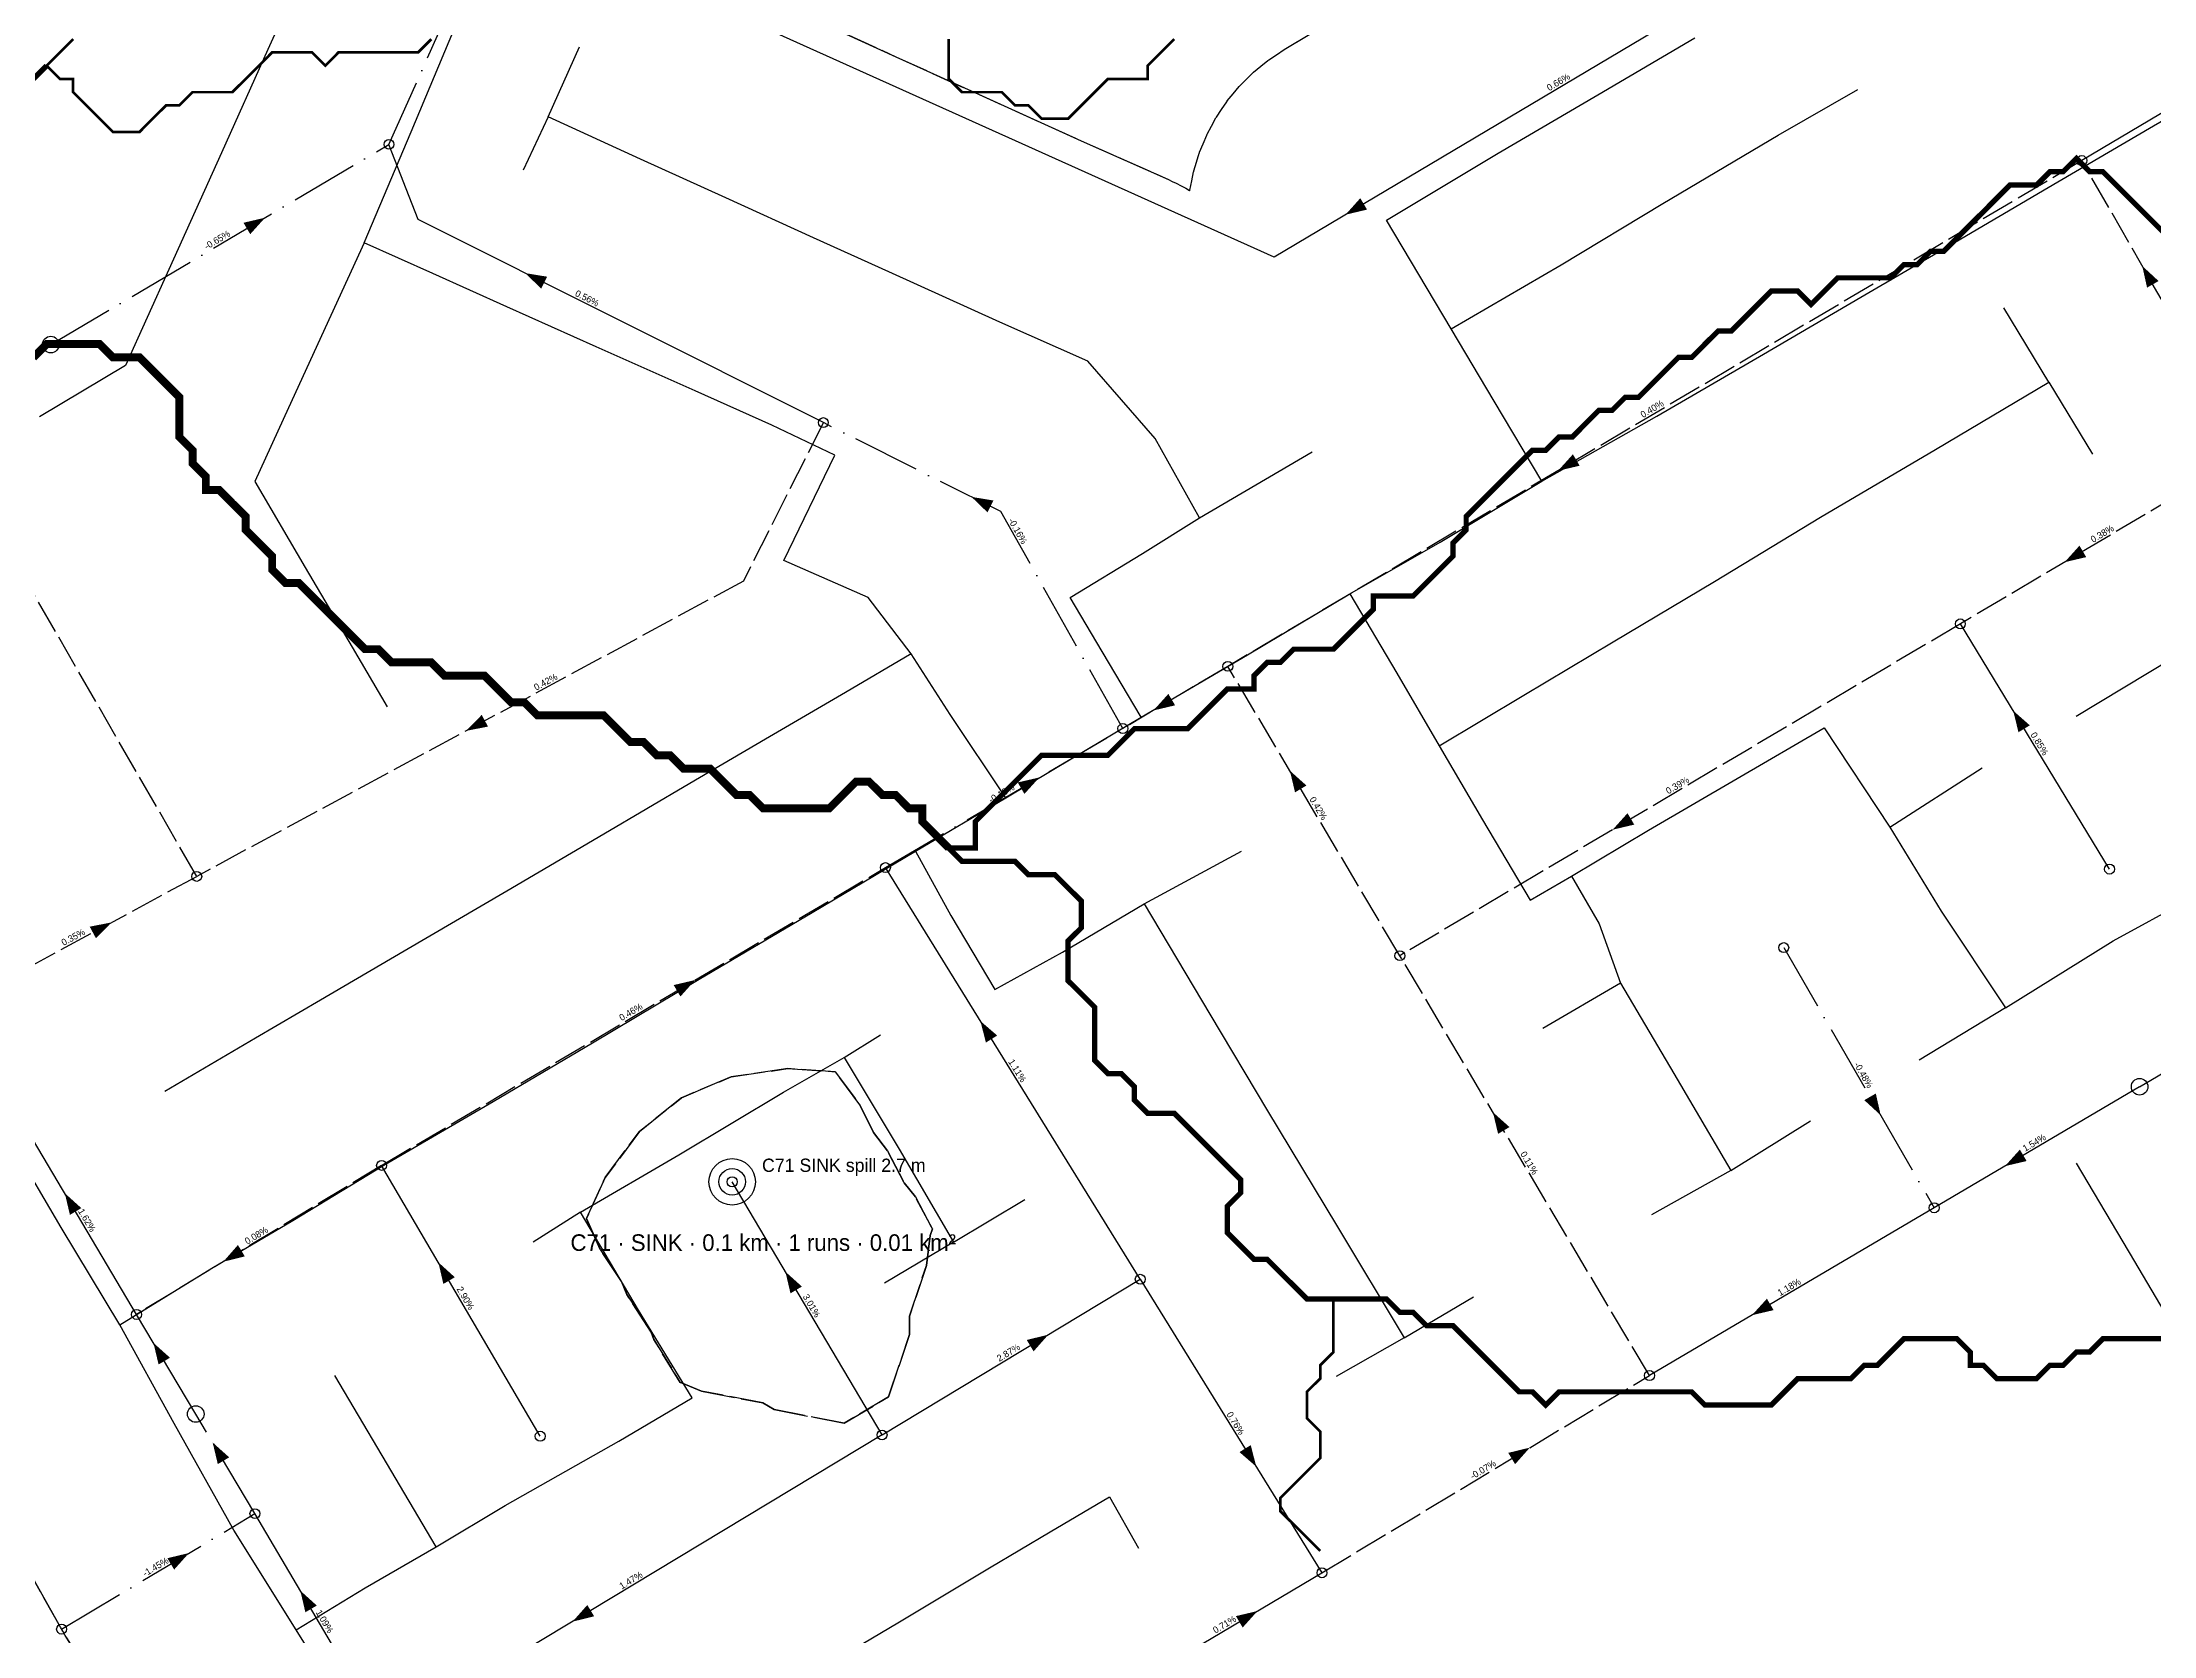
# Model space of a CAD drawing. Header units: metres. Extents: x 441395 to 476894, y 2561381 to 2578972.
# Drawn here: x 445065 to 445701, y 2566411 to 2566892 of the extents above; entities that cross this region are included whole.
import ezdxf
from ezdxf.enums import TextEntityAlignment as Align

# ---------------------------------------------------------------- set-up
doc = ezdxf.new("R2010")
doc.units = ezdxf.units.M
doc.header["$LTSCALE"] = 8
doc.linetypes.add('DASHDOT', pattern=[3.556, 2.54, -0.508, 0, -0.508])
doc.linetypes.add('DASHED', pattern=[1.524, 1.27, -0.254])
for name, color, linetype in [('A_ARROWS', 7, 'Continuous'), ('A_BUILT_2006', 252, 'Continuous'), ('A_CATCH_LABEL', 7, 'Continuous'), ('A_CATCHMENTS', 7, 'Continuous'), ('A_ENVELOPE', 3, 'Continuous'), ('A_GRADIENT', 8, 'Continuous'), ('A_JUNCTIONS', 8, 'Continuous'), ('A_OUTLET_LABEL', 7, 'Continuous'), ('A_OUTLETS', 7, 'Continuous'), ('A_RUNS', 7, 'Continuous'), ('A_STREAMS', 5, 'Continuous')]:
    doc.layers.add(name, color=color, linetype=linetype)

msp = doc.modelspace()

# ---------------------------------------------------------------- linework, layer by layer
at = {"layer": 'A_ARROWS', "color": 1}
for points in [[(445457.63, 2566840.03), (445462.11, 2566845.02), (445464.15, 2566841.58)], [(445131.75, 2566839.14), (445127.27, 2566834.16), (445125.23, 2566837.6)], [(445210.19, 2566822.41), (445216.81, 2566821.33), (445215.02, 2566817.75)], [(445697.98, 2566824.58), (445702.9, 2566820.02), (445699.43, 2566818.03)], [(445521.75, 2566762.76), (445526.24, 2566767.74), (445528.28, 2566764.3)], [(445344.83, 2566754.88), (445351.45, 2566753.8), (445349.65, 2566750.22)], [(445674.55, 2566735.18), (445679.04, 2566740.17), (445681.08, 2566736.72)], [(445399.72, 2566690.45), (445404.21, 2566695.44), (445406.25, 2566691.99)], [(445192.41, 2566684.29), (445197.09, 2566689.1), (445198.99, 2566685.58)], [(445659.04, 2566690.38), (445664.07, 2566685.95), (445660.65, 2566683.88)], [(445365.3, 2566670.22), (445360.79, 2566665.26), (445358.77, 2566668.72)], [(445440.87, 2566672.27), (445445.86, 2566667.79), (445442.42, 2566665.74)], [(445538.23, 2566654.46), (445542.72, 2566659.44), (445544.75, 2566656)], [(445085.42, 2566626.48), (445080.74, 2566621.68), (445078.84, 2566625.2)], [(445261.52, 2566609.11), (445257.03, 2566604.14), (445254.99, 2566607.58)], [(445347.51, 2566596.74), (445352.58, 2566592.35), (445349.18, 2566590.24)], [(445619.08, 2566568.31), (445614.14, 2566572.85), (445617.61, 2566574.86)], [(445502.12, 2566569.21), (445507.11, 2566564.73), (445503.67, 2566562.69)], [(445656.57, 2566552.95), (445661.07, 2566557.93), (445663.1, 2566554.48)], [(445071.34, 2566544.77), (445076.32, 2566540.28), (445072.87, 2566538.24)], [(445119.13, 2566524.1), (445123.55, 2566529.14), (445125.63, 2566525.72)], [(445184.01, 2566523.93), (445188.97, 2566519.42), (445185.52, 2566517.39)], [(445580.26, 2566507.97), (445584.76, 2566512.94), (445586.79, 2566509.5)], [(445098.07, 2566499.61), (445103.06, 2566495.13), (445099.62, 2566493.09)], [(445368.01, 2566502.08), (445363.56, 2566497.06), (445361.49, 2566500.49)], [(445115.93, 2566469.55), (445120.92, 2566465.07), (445117.48, 2566463.03)], [(445430.73, 2566462.26), (445425.66, 2566466.65), (445429.06, 2566468.76)], [(445513.26, 2566468.01), (445508.81, 2566463), (445506.74, 2566466.42)], [(445108.79, 2566436.2), (445104.32, 2566431.2), (445102.27, 2566434.63)], [(445142.37, 2566424.85), (445147.34, 2566420.35), (445143.9, 2566418.32)], [(445224.5, 2566415.5), (445228.94, 2566420.52), (445231.01, 2566417.1)], [(445431.11, 2566418.7), (445426.63, 2566413.72), (445424.59, 2566417.16)]]:
    msp.add_solid(points, dxfattribs=at)
at = {"layer": 'A_ARROWS', "color": 2}
msp.add_solid([(445288.69, 2566521.1), (445293.67, 2566516.61), (445290.23, 2566514.57)], dxfattribs=at)
at = {"layer": 'A_BUILT_2006', "color": 252}
for points in [[(445144.51, 2566916.29), (445132.62, 2566889.91)], [(445175.76, 2566865.03), (445188.62, 2566895.52)], [(445533.74, 2566876.17), (445563, 2566893.43)], [(445132.62, 2566889.91), (445118.56, 2566858.72)], [(445217.12, 2566869.52), (445226.62, 2566890.74)], [(445700.21, 2566866.11), (445731.63, 2566884.48)], [(445503.69, 2566858.61), (445533.74, 2566876.17)], [(445588.2, 2566864.02), (445612.17, 2566877.81)], [(445217.12, 2566869.52), (445209.62, 2566853.52)], [(445244.98, 2566856.84), (445217.12, 2566869.52)], [(445161.62, 2566831.52), (445175.76, 2566865.03)], [(445553.38, 2566843.42), (445588.2, 2566864.02)], [(445669.64, 2566848.23), (445700.21, 2566866.11)], [(445118.56, 2566858.72), (445102.68, 2566823.49)], [(445270.74, 2566845.12), (445244.98, 2566856.84)], [(445470.03, 2566838.41), (445503.69, 2566858.61)], [(445639.84, 2566830.78), (445669.64, 2566848.23)], [(445297.16, 2566833.1), (445270.74, 2566845.12)], [(445522.71, 2566824.88), (445553.38, 2566843.42)], [(445489.51, 2566805.6), (445470.03, 2566838.41)], [(445161.62, 2566831.52), (445151.59, 2566809.65)], [(445182.34, 2566822.25), (445161.62, 2566831.52)], [(445319.9, 2566822.76), (445297.16, 2566833.1)], [(445613.14, 2566815.2), (445639.84, 2566830.78)], [(445102.68, 2566823.49), (445089.62, 2566794.52)], [(445204.64, 2566812.28), (445182.34, 2566822.25)], [(445353.41, 2566807.61), (445319.9, 2566822.76)], [(445489.51, 2566805.6), (445522.71, 2566824.88)], [(445151.59, 2566809.65), (445138.83, 2566781.79)], [(445231.62, 2566800.21), (445204.64, 2566812.28)], [(445583.69, 2566797.98), (445613.14, 2566815.2)], [(445669.83, 2566789.55), (445656.27, 2566811.92)], [(445379.89, 2566795.84), (445353.41, 2566807.61)], [(445502.52, 2566783.74), (445489.51, 2566805.6)], [(445261.51, 2566786.85), (445231.62, 2566800.21)], [(445551.51, 2566779.25), (445583.69, 2566797.98)], [(445089.62, 2566794.52), (445063.74, 2566779.05)], [(445400.24, 2566772.49), (445379.89, 2566795.84)], [(445284.62, 2566776.52), (445261.51, 2566786.85)], [(445516.83, 2566759.67), (445502.52, 2566783.74)], [(445635.63, 2566769.14), (445669.83, 2566789.55)], [(445669.83, 2566789.55), (445682.96, 2566767.73)], [(445138.83, 2566781.79), (445128.62, 2566759.52)], [(445516.83, 2566759.67), (445551.51, 2566779.25)], [(445303.62, 2566767.52), (445284.62, 2566776.52)], [(445413.62, 2566748.52), (445400.24, 2566772.49)], [(445288.2, 2566735.72), (445303.62, 2566767.52)], [(445413.62, 2566748.52), (445447.62, 2566768.52)], [(445600.9, 2566748.76), (445635.63, 2566769.14)], [(445128.62, 2566759.52), (445143.86, 2566733.61)], [(445486.22, 2566741.26), (445516.83, 2566759.67)], [(445396.39, 2566737.84), (445413.62, 2566748.52)], [(445568.99, 2566729.36), (445600.9, 2566748.76)], [(445458.97, 2566725.62), (445486.22, 2566741.26)], [(445143.86, 2566733.61), (445158.02, 2566709.54)], [(445313.62, 2566724.52), (445288.2, 2566735.72)], [(445374.62, 2566724.52), (445396.39, 2566737.84)], [(445538.42, 2566711.11), (445568.99, 2566729.36)], [(445326.62, 2566707.52), (445313.62, 2566724.52)], [(445384.26, 2566708.26), (445374.62, 2566724.52)], [(445428.12, 2566707.21), (445458.97, 2566725.62)], [(445458.97, 2566725.62), (445473.09, 2566701.68)], [(445158.02, 2566709.54), (445168.62, 2566691.52)], [(445326.62, 2566707.52), (445306.79, 2566695.88)], [(445338.44, 2566689.26), (445326.62, 2566707.52)], [(445396.05, 2566688.37), (445384.26, 2566708.26)], [(445396.05, 2566688.37), (445428.12, 2566707.21)], [(445511.46, 2566695.02), (445538.42, 2566711.11)], [(445473.09, 2566701.68), (445485.94, 2566679.78)], [(445706.94, 2566705.99), (445678, 2566688.66)], [(445306.79, 2566695.88), (445282.73, 2566681.77)], [(445485.94, 2566679.78), (445511.46, 2566695.02)], [(445355.16, 2566664.12), (445338.44, 2566689.26)], [(445375.88, 2566676.41), (445396.05, 2566688.37)], [(445282.73, 2566681.77), (445259.89, 2566668.37)], [(445575.78, 2566669.9), (445602.03, 2566685.2)], [(445602.03, 2566685.2), (445621.88, 2566655.24)], [(445355.16, 2566664.12), (445375.88, 2566676.41)], [(445485.94, 2566679.78), (445499, 2566657.44)], [(445549.09, 2566654.36), (445575.78, 2566669.9)], [(445621.88, 2566655.24), (445649.66, 2566673.13)], [(445259.89, 2566668.37), (445233.89, 2566653.12)], [(445327.93, 2566647.97), (445355.16, 2566664.12)], [(445499, 2566657.44), (445513.32, 2566633.15)], [(445233.89, 2566653.12), (445204.69, 2566635.91)], [(445525.83, 2566640.44), (445549.09, 2566654.36)], [(445621.88, 2566655.24), (445637.33, 2566629.92)], [(445296.75, 2566629.49), (445327.93, 2566647.97)], [(445327.93, 2566647.97), (445338.59, 2566628.58)], [(445396.91, 2566632.12), (445426.29, 2566647.96)], [(445513.32, 2566633.15), (445525.83, 2566640.44)], [(445525.83, 2566640.44), (445534.21, 2566626.05)], [(445204.69, 2566635.91), (445173.72, 2566617.82)], [(445372.29, 2566617.47), (445396.91, 2566632.12)], [(445396.91, 2566632.12), (445416.76, 2566598.75)], [(445689.23, 2566620.89), (445712.06, 2566633.35)], [(445262.7, 2566609.32), (445296.75, 2566629.49)], [(445338.59, 2566628.58), (445351.83, 2566606.25)], [(445534.21, 2566626.05), (445540.58, 2566608.2)], [(445637.33, 2566629.92), (445656.7, 2566600.7)], [(445656.7, 2566600.7), (445689.23, 2566620.89)], [(445173.72, 2566617.82), (445148.45, 2566602.99)], [(445351.83, 2566606.25), (445372.29, 2566617.47)], [(445230.48, 2566590.19), (445262.7, 2566609.32)], [(445540.58, 2566608.2), (445517.2, 2566594.47)], [(445540.58, 2566608.2), (445556.68, 2566580.94)], [(445148.45, 2566602.99), (445128.9, 2566591.52)], [(445656.7, 2566600.7), (445630.68, 2566584.88)], [(445306.44, 2566585.75), (445317.39, 2566592.54)], [(445416.76, 2566598.75), (445434.1, 2566569.67)], [(445128.9, 2566591.52), (445101.55, 2566575.48)], [(445200.51, 2566572.42), (445230.48, 2566590.19)], [(445288.1, 2566575.24), (445306.44, 2566585.75)], [(445306.44, 2566585.75), (445323.01, 2566558.11)], [(445556.68, 2566580.94), (445573.88, 2566551.65)], [(445256.54, 2566556.32), (445288.1, 2566575.24)], [(445167.57, 2566553.19), (445200.51, 2566572.42)], [(445434.1, 2566569.67), (445454.92, 2566535.11)], [(445573.88, 2566551.65), (445597.92, 2566566.63)], [(445070.2, 2566534.39), (445055.84, 2566559)], [(445226.9, 2566539.07), (445256.54, 2566556.32)], [(445323.01, 2566558.11), (445339.39, 2566530.01)], [(445140.08, 2566536.58), (445167.57, 2566553.19)], [(445573.88, 2566551.65), (445549.98, 2566538.23)], [(445695.7, 2566524.12), (445678.1, 2566553.82)], [(445339.39, 2566530.01), (445360.92, 2566542.86)], [(445115.69, 2566522.11), (445140.08, 2566536.58)], [(445226.9, 2566539.07), (445212.62, 2566529.99)], [(445244.42, 2566509.44), (445226.9, 2566539.07)], [(445087.94, 2566505.06), (445070.2, 2566534.39)], [(445339.39, 2566530.01), (445318.6, 2566517.6)], [(445454.92, 2566535.11), (445475.32, 2566501.09)], [(445711.09, 2566498.1), (445695.7, 2566524.12)], [(445087.94, 2566505.06), (445115.69, 2566522.11)], [(445475.32, 2566501.09), (445496.29, 2566513.48)], [(445104.34, 2566475.28), (445087.94, 2566505.06)], [(445260.62, 2566483), (445244.42, 2566509.44)], [(445475.32, 2566501.09), (445454.84, 2566489.51)], [(445167.04, 2566465.63), (445152.74, 2566489.76)], [(445238.48, 2566469.97), (445260.62, 2566483)], [(445122.35, 2566443.13), (445104.34, 2566475.28)], [(445183.37, 2566438.08), (445167.04, 2566465.63)], [(445204.12, 2566450.53), (445238.48, 2566469.97)], [(445368.55, 2566442.58), (445386.44, 2566453.16)], [(445386.44, 2566453.16), (445395.22, 2566437.69)], [(445183.37, 2566438.08), (445204.12, 2566450.53)], [(445141.15, 2566413.01), (445122.35, 2566443.13)], [(445350.3, 2566431.78), (445368.55, 2566442.58)], [(445161.95, 2566425.71), (445183.37, 2566438.08)], [(445322.6, 2566415.13), (445350.3, 2566431.78)], [(445141.15, 2566413.01), (445161.95, 2566425.71)], [(445291, 2566396.43), (445322.6, 2566415.13)], [(445159.82, 2566383.04), (445141.15, 2566413.01)]]:
    msp.add_lwpolyline(points, dxfattribs=at)
at = {"layer": 'A_CATCHMENTS', "color": 1, "linetype": 'DASHED'}
for points in [[(445295.58, 2566899.74), (445322.01, 2566887.72), (445322.01, 2566887.72), (445322.01, 2566887.72), (445344.68, 2566877.4), (445377.95, 2566862.36), (445404.25, 2566850.67), (445405.41, 2566850.09), (445406.59, 2566849.57), (445408.03, 2566848.76), (445409.51, 2566848.02), (445410.6, 2566847.32), (445410.69, 2566847.27), (445410.7, 2566847.32), (445410.72, 2566847.46), (445411.27, 2566850.21), (445411.82, 2566852.96), (445411.86, 2566853.1), (445411.89, 2566853.23), (445412.71, 2566855.91), (445413.53, 2566858.6), (445413.58, 2566858.73), (445413.62, 2566858.86), (445414.71, 2566861.45), (445415.78, 2566864.04), (445415.84, 2566864.16), (445415.9, 2566864.29), (445417.23, 2566866.76), (445418.55, 2566869.23), (445418.63, 2566869.35), (445418.69, 2566869.47), (445420.26, 2566871.8), (445421.82, 2566874.13), (445421.91, 2566874.24), (445421.98, 2566874.35), (445423.77, 2566876.51), (445425.55, 2566878.68), (445425.65, 2566878.78), (445425.74, 2566878.89), (445427.73, 2566880.86), (445429.72, 2566882.85), (445429.82, 2566882.94), (445429.92, 2566883.03), (445432.1, 2566884.81), (445434.26, 2566886.59), (445434.38, 2566886.66), (445434.49, 2566886.75), (445436.83, 2566888.3), (445439.16, 2566889.86), (445472.82, 2566910.06)], [(445090.24, 2566381.26), (445071.46, 2566411.35), (445070.76, 2566412.6), (445070, 2566413.81), (445051.99, 2566445.96)]]:
    msp.add_lwpolyline(points, dxfattribs=at)
msp.add_lwpolyline([(445289.46, 2566582.38), (445272.29, 2566579.89), (445257.38, 2566573.57), (445244.73, 2566563.44), (445234.33, 2566549.49), (445228.69, 2566537.18), (445232.83, 2566527.75), (445239.27, 2566518.15), (445240.9, 2566514.19), (445248.19, 2566502.8), (445249.02, 2566500.66), (445256.92, 2566487.66), (445257.33, 2566487.58), (445263.39, 2566485.08), (445281.88, 2566481.47), (445285.35, 2566479.48), (445306.42, 2566475.37), (445319.79, 2566483.28), (445326.15, 2566502.09), (445326.09, 2566507.64), (445331.26, 2566522.96), (445332.38, 2566531.99), (445333.06, 2566534), (445327.9, 2566543.63), (445324.47, 2566547.94), (445319.53, 2566557.54), (445315.25, 2566563.11), (445311.15, 2566571.44), (445303.73, 2566581.41), (445289.46, 2566582.38)], close=True, dxfattribs=at)
at = {"layer": 'A_CATCHMENTS', "color": 2, "linetype": 'DASHED'}
msp.add_lwpolyline([(445257.33, 2566487.58), (445256.92, 2566487.66), (445249.02, 2566500.66), (445248.19, 2566502.8), (445240.9, 2566514.19), (445239.27, 2566518.15), (445232.83, 2566527.75), (445228.69, 2566537.18), (445234.33, 2566549.49), (445244.73, 2566563.44), (445257.38, 2566573.57), (445272.29, 2566579.89), (445289.46, 2566582.38), (445303.73, 2566581.41), (445311.15, 2566571.44), (445315.25, 2566563.11), (445319.53, 2566557.54), (445324.47, 2566547.94), (445327.9, 2566543.63), (445333.06, 2566534), (445332.38, 2566531.99), (445331.26, 2566522.96), (445326.09, 2566507.64), (445326.15, 2566502.09), (445319.79, 2566483.28), (445306.42, 2566475.37), (445285.35, 2566479.48), (445281.88, 2566481.47), (445263.39, 2566485.08), (445257.33, 2566487.58)], close=True, dxfattribs=at)
at = {"layer": 'A_ENVELOPE', "color": 3}
for points in [[(445295.58, 2566899.74), (445322.01, 2566887.72), (445322.01, 2566887.72), (445322.01, 2566887.72), (445344.68, 2566877.4), (445377.95, 2566862.36), (445404.25, 2566850.67), (445405.41, 2566850.09), (445406.59, 2566849.57), (445408.03, 2566848.76), (445409.51, 2566848.02), (445410.6, 2566847.32), (445410.69, 2566847.27), (445410.7, 2566847.32), (445410.72, 2566847.46), (445411.27, 2566850.21), (445411.82, 2566852.96), (445411.86, 2566853.1), (445411.89, 2566853.23), (445412.71, 2566855.91), (445413.53, 2566858.6), (445413.58, 2566858.73), (445413.62, 2566858.86), (445414.71, 2566861.45), (445415.78, 2566864.04), (445415.84, 2566864.16), (445415.9, 2566864.29), (445417.23, 2566866.76), (445418.55, 2566869.23), (445418.63, 2566869.35), (445418.69, 2566869.47), (445420.26, 2566871.8), (445421.82, 2566874.13), (445421.91, 2566874.24), (445421.98, 2566874.35), (445423.77, 2566876.51), (445425.55, 2566878.68), (445425.65, 2566878.78), (445425.74, 2566878.89), (445427.73, 2566880.86), (445429.72, 2566882.85), (445429.82, 2566882.94), (445429.92, 2566883.03), (445432.1, 2566884.81), (445434.26, 2566886.59), (445434.38, 2566886.66), (445434.49, 2566886.75), (445436.83, 2566888.3), (445439.16, 2566889.86), (445472.82, 2566910.06)], [(445090.24, 2566381.26), (445071.46, 2566411.35), (445070.76, 2566412.6), (445070, 2566413.81), (445051.99, 2566445.96)]]:
    msp.add_lwpolyline(points, dxfattribs=at)
at = {"layer": 'A_JUNCTIONS'}
for centre in [(445169.12, 2566861.27), (445679.74, 2566856.38), (445300.14, 2566777.3), (445643.11, 2566716.57), (445422.16, 2566703.75), (445390.5, 2566684.99), (445318.86, 2566643.02), (445688.12, 2566642.57), (445111.12, 2566640.37), (445589.84, 2566618.88), (445474.04, 2566616.45), (445166.9, 2566553.16), (445272.64, 2566548.21), (445635.23, 2566540.38), (445395.74, 2566518.81), (445092.97, 2566508.19), (445549.35, 2566489.75), (445214.74, 2566471.45), (445317.85, 2566471.82), (445128.69, 2566448.08), (445450.55, 2566430.24), (445070.36, 2566413.24)]:
    msp.add_circle(centre, 1.5, dxfattribs=at)
at = {"layer": 'A_JUNCTIONS', "color": 30}
for centre in [(445067.1, 2566800.85), (445697.19, 2566576.9), (445110.83, 2566478.14)]:
    msp.add_circle(centre, 2.5, dxfattribs=at)
at = {"layer": 'A_OUTLETS', "color": 1}
for radius in [7, 4]:
    msp.add_circle((445272.64, 2566548.21), radius, dxfattribs=at)
at = {"layer": 'A_RUNS', "color": 1}
for points in [[(445830.7, 2567061.83), (445436.13, 2566827.24), (445201.18, 2566933.06)], [(445767.74, 2566908.66), (445679.74, 2566856.38)], [(445300.14, 2566777.3), (445177.94, 2566838.59), (445169.12, 2566861.27)], [(445688.12, 2566642.57), (445643.11, 2566716.57)], [(445395.74, 2566518.81), (445318.86, 2566643.02)], [(445697.19, 2566576.9), (445734.37, 2566598.81)], [(445697.19, 2566576.9), (445635.23, 2566540.38)], [(445092.97, 2566508.19), (445060.31, 2566563.41)], [(445214.74, 2566471.45), (445166.9, 2566553.16)], [(445635.23, 2566540.38), (445549.35, 2566489.75)], [(445317.85, 2566471.82), (445395.74, 2566518.81)], [(445395.74, 2566518.81), (445450.55, 2566430.24)], [(445110.83, 2566478.14), (445092.97, 2566508.19)], [(445317.85, 2566471.82), (445167.97, 2566381.4)], [(445167.97, 2566381.4), (445128.69, 2566448.08)], [(445393.35, 2566396.31), (445450.55, 2566430.24)]]:
    msp.add_lwpolyline(points, dxfattribs=at)
at = {"layer": 'A_RUNS', "color": 1, "linetype": 'DASHDOT'}
for points in [[(445169.12, 2566861.27), (445201.18, 2566933.06)], [(445067.1, 2566800.85), (445169.12, 2566861.27)], [(445390.5, 2566684.99), (445353.67, 2566750.45), (445300.14, 2566777.3)], [(445318.86, 2566643.02), (445390.5, 2566684.99)], [(445589.84, 2566618.88), (445635.23, 2566540.38)], [(445128.69, 2566448.08), (445110.83, 2566478.14)], [(445070.36, 2566413.24), (445128.69, 2566448.08)]]:
    msp.add_lwpolyline(points, dxfattribs=at)
at = {"layer": 'A_RUNS', "color": 1, "linetype": 'DASHED'}
for points in [[(445679.74, 2566856.38), (445422.16, 2566703.75)], [(445730.32, 2566768.21), (445679.74, 2566856.38)], [(445111.12, 2566640.37), (445030.95, 2566779.43), (445067.1, 2566800.85)], [(445300.14, 2566777.3), (445276.03, 2566729.48), (445111.12, 2566640.37)], [(445730.32, 2566768.21), (445643.11, 2566716.57)], [(445643.11, 2566716.57), (445474.04, 2566616.45)], [(445422.16, 2566703.75), (445390.5, 2566684.99)], [(445474.04, 2566616.45), (445422.16, 2566703.75)], [(445038.08, 2566600.9), (445111.12, 2566640.37)], [(445166.9, 2566553.16), (445318.86, 2566643.02)], [(445549.35, 2566489.75), (445474.04, 2566616.45)], [(445166.9, 2566553.16), (445092.97, 2566508.19)], [(445450.55, 2566430.24), (445549.35, 2566489.75)]]:
    msp.add_lwpolyline(points, dxfattribs=at)
at = {"layer": 'A_RUNS', "color": 2}
msp.add_lwpolyline([(445317.85, 2566471.82), (445272.64, 2566548.21)], dxfattribs=at)
at = {"layer": 'A_STREAMS', "color": 5}
for points, const_width in [([(445181.9, 2566893.02), (445177.9, 2566889.02), (445173.9, 2566889.02), (445169.9, 2566889.02), (445165.89, 2566889.02), (445161.89, 2566889.02), (445157.89, 2566889.02), (445153.89, 2566889.02), (445149.89, 2566885.01), (445145.88, 2566889.02), (445141.88, 2566889.02), (445137.88, 2566889.02), (445133.88, 2566889.02), (445129.88, 2566885.01), (445125.88, 2566881.01), (445121.87, 2566877.01), (445117.87, 2566877.01), (445113.87, 2566877.01), (445109.87, 2566877.01), (445105.87, 2566873.01), (445101.87, 2566873.01), (445097.86, 2566869.01), (445093.86, 2566865), (445089.86, 2566865), (445085.86, 2566865), (445081.86, 2566869.01), (445077.86, 2566873.01), (445073.85, 2566877.01), (445073.85, 2566881.01), (445069.85, 2566881.01), (445065.85, 2566885.01)], 0.8), ([(445073.85, 2566893.02), (445069.85, 2566889.02), (445065.85, 2566885.01)], 0.8), ([(445406, 2566893.02), (445402, 2566889.02), (445397.99, 2566885.01), (445397.99, 2566881.01), (445393.99, 2566881.01), (445389.99, 2566881.01), (445385.99, 2566881.01), (445381.99, 2566877.01), (445377.99, 2566873.01), (445373.98, 2566869.01), (445369.98, 2566869.01), (445365.98, 2566869.01), (445361.98, 2566873.01), (445357.98, 2566873.01), (445353.98, 2566877.01), (445349.97, 2566877.01), (445345.97, 2566877.01), (445341.97, 2566877.01), (445337.97, 2566881.01), (445337.97, 2566885.01), (445337.97, 2566889.02), (445337.97, 2566893.02)], 0.8), ([(445065.85, 2566885.01), (445061.85, 2566881.01)], 1.6), ([(445706.13, 2566832.99), (445702.13, 2566836.99), (445698.13, 2566840.99), (445694.12, 2566845), (445690.12, 2566849), (445686.12, 2566853), (445682.12, 2566853), (445678.12, 2566857), (445674.12, 2566853), (445670.11, 2566853), (445666.11, 2566849), (445662.11, 2566849), (445658.11, 2566849), (445654.11, 2566845), (445650.11, 2566840.99), (445646.1, 2566836.99), (445642.1, 2566832.99), (445638.1, 2566828.99), (445634.1, 2566828.99), (445630.1, 2566824.99), (445626.09, 2566824.99), (445622.09, 2566820.99), (445618.09, 2566820.99), (445614.09, 2566820.99), (445610.09, 2566820.99), (445606.09, 2566820.99), (445602.08, 2566816.98), (445598.08, 2566812.98), (445594.08, 2566816.98), (445590.08, 2566816.98), (445586.08, 2566816.98), (445582.08, 2566812.98), (445578.07, 2566808.98), (445574.07, 2566804.98), (445570.07, 2566804.98), (445566.07, 2566800.98), (445562.07, 2566796.97), (445558.06, 2566796.97), (445554.06, 2566792.97), (445550.06, 2566788.97), (445546.06, 2566784.97), (445542.06, 2566784.97), (445538.06, 2566780.97), (445534.05, 2566780.97), (445530.05, 2566776.97), (445526.05, 2566772.96), (445522.05, 2566772.96), (445518.05, 2566768.96), (445514.05, 2566768.96), (445510.04, 2566764.96), (445506.04, 2566760.96), (445502.04, 2566756.96), (445498.04, 2566752.95), (445494.04, 2566748.95), (445494.04, 2566744.95), (445490.04, 2566740.95), (445490.04, 2566736.95), (445486.03, 2566732.95), (445482.03, 2566728.94), (445478.03, 2566724.94), (445474.03, 2566724.94), (445470.03, 2566724.94), (445466.02, 2566724.94), (445466.02, 2566720.94), (445462.02, 2566716.94), (445458.02, 2566712.94), (445454.02, 2566708.94), (445450.02, 2566708.94), (445446.02, 2566708.94), (445442.01, 2566708.94), (445438.01, 2566704.93), (445434.01, 2566704.93), (445430.01, 2566700.93), (445430.01, 2566696.93), (445426.01, 2566696.93), (445422.01, 2566696.93), (445418, 2566692.93), (445414, 2566688.93), (445410, 2566684.92), (445406, 2566684.92), (445402, 2566684.92), (445397.99, 2566684.92), (445393.99, 2566684.92), (445389.99, 2566680.92), (445385.99, 2566676.92), (445381.99, 2566676.92), (445377.99, 2566676.92), (445373.98, 2566676.92), (445369.98, 2566676.92), (445365.98, 2566676.92), (445361.98, 2566672.92), (445357.98, 2566668.92), (445353.98, 2566664.92), (445349.97, 2566660.91), (445345.97, 2566656.91), (445345.97, 2566652.91), (445345.97, 2566648.91), (445341.97, 2566648.91), (445337.97, 2566648.91)], 1.6), ([(445337.97, 2566648.91), (445333.97, 2566652.91), (445329.97, 2566656.91), (445329.97, 2566660.91), (445325.96, 2566660.91), (445321.96, 2566664.92), (445317.96, 2566664.92), (445313.96, 2566668.92), (445309.96, 2566668.92), (445305.95, 2566664.92), (445301.95, 2566660.91), (445297.95, 2566660.91), (445293.95, 2566660.91), (445289.95, 2566660.91), (445285.95, 2566660.91), (445281.94, 2566660.91), (445277.94, 2566664.92), (445273.94, 2566664.92), (445269.94, 2566668.92), (445265.94, 2566672.92), (445261.94, 2566672.92), (445257.93, 2566672.92), (445253.93, 2566676.92), (445249.93, 2566676.92), (445245.93, 2566680.92), (445241.93, 2566680.92), (445237.93, 2566684.92), (445233.92, 2566688.93), (445229.92, 2566688.93), (445225.92, 2566688.93), (445221.92, 2566688.93), (445217.92, 2566688.93), (445213.91, 2566688.93), (445209.91, 2566692.93), (445205.91, 2566692.93), (445201.91, 2566696.93), (445197.91, 2566700.93), (445193.91, 2566700.93), (445189.9, 2566700.93), (445185.9, 2566700.93), (445181.9, 2566704.93), (445177.9, 2566704.93), (445173.9, 2566704.93), (445169.9, 2566704.93), (445165.89, 2566708.94), (445161.89, 2566708.94), (445157.89, 2566712.94), (445153.89, 2566716.94), (445149.89, 2566720.94), (445145.88, 2566724.94), (445141.88, 2566728.94), (445137.88, 2566728.94), (445133.88, 2566732.95), (445133.88, 2566736.95), (445129.88, 2566740.95), (445125.88, 2566744.95), (445125.88, 2566748.95), (445121.87, 2566752.95), (445117.87, 2566756.96), (445113.87, 2566756.96), (445113.87, 2566760.96), (445109.87, 2566764.96), (445109.87, 2566768.96), (445105.87, 2566772.96), (445105.87, 2566776.97), (445105.87, 2566780.97), (445105.87, 2566784.97), (445101.87, 2566788.97), (445097.86, 2566792.97), (445093.86, 2566796.97), (445089.86, 2566796.97), (445085.86, 2566796.97), (445081.86, 2566800.98), (445077.86, 2566800.98), (445073.85, 2566800.98), (445069.85, 2566800.98), (445065.85, 2566800.98), (445061.85, 2566796.97)], 2.4), ([(445454.02, 2566512.85), (445450.02, 2566512.85), (445446.02, 2566512.85), (445442.01, 2566516.85), (445438.01, 2566520.85), (445434.01, 2566524.85), (445430.01, 2566524.85), (445426.01, 2566528.86), (445422.01, 2566532.86), (445422.01, 2566536.86), (445422.01, 2566540.86), (445426.01, 2566544.86), (445426.01, 2566548.86), (445422.01, 2566552.87), (445418, 2566556.87), (445414, 2566560.87), (445410, 2566564.87), (445406, 2566568.87), (445402, 2566568.87), (445397.99, 2566568.87), (445393.99, 2566572.87), (445393.99, 2566576.88), (445389.99, 2566580.88), (445385.99, 2566580.88), (445381.99, 2566584.88), (445381.99, 2566588.88), (445381.99, 2566592.88), (445381.99, 2566596.89), (445381.99, 2566600.89), (445377.99, 2566604.89), (445373.98, 2566608.89), (445373.98, 2566612.89), (445373.98, 2566616.89), (445373.98, 2566620.9), (445377.99, 2566624.9), (445377.99, 2566628.9), (445377.99, 2566632.9), (445373.98, 2566636.9), (445369.98, 2566640.9), (445365.98, 2566640.9), (445361.98, 2566640.9), (445357.98, 2566644.91), (445353.98, 2566644.91), (445349.97, 2566644.91), (445345.97, 2566644.91), (445341.97, 2566644.91), (445337.97, 2566648.91)], 1.6), ([(445450.02, 2566436.81), (445446.02, 2566440.82), (445442.01, 2566444.82), (445438.01, 2566448.82), (445438.01, 2566452.82), (445442.01, 2566456.82), (445446.02, 2566460.82), (445450.02, 2566464.83), (445450.02, 2566468.83), (445450.02, 2566472.83), (445446.02, 2566476.83), (445446.02, 2566480.83), (445446.02, 2566484.84), (445450.02, 2566488.84), (445450.02, 2566492.84), (445454.02, 2566496.84), (445454.02, 2566500.84), (445454.02, 2566504.84), (445454.02, 2566508.85), (445454.02, 2566512.85)], 0.8), ([(445706.13, 2566500.84), (445702.13, 2566500.84), (445698.13, 2566500.84), (445694.12, 2566500.84), (445690.12, 2566500.84), (445686.12, 2566500.84), (445682.12, 2566496.84), (445678.12, 2566496.84), (445674.12, 2566492.84), (445670.11, 2566492.84), (445666.11, 2566488.84), (445662.11, 2566488.84), (445658.11, 2566488.84), (445654.11, 2566488.84), (445650.11, 2566492.84), (445646.1, 2566492.84), (445646.1, 2566496.84), (445642.1, 2566500.84), (445638.1, 2566500.84), (445634.1, 2566500.84), (445630.1, 2566500.84), (445626.09, 2566500.84), (445622.09, 2566496.84), (445618.09, 2566492.84), (445614.09, 2566492.84), (445610.09, 2566488.84), (445606.09, 2566488.84), (445602.08, 2566488.84), (445598.08, 2566488.84), (445594.08, 2566488.84), (445590.08, 2566484.84), (445586.08, 2566480.83), (445582.08, 2566480.83), (445578.07, 2566480.83), (445574.07, 2566480.83), (445570.07, 2566480.83), (445566.07, 2566480.83), (445562.07, 2566484.84), (445558.06, 2566484.84), (445554.06, 2566484.84), (445550.06, 2566484.84), (445546.06, 2566484.84), (445542.06, 2566484.84), (445538.06, 2566484.84), (445534.05, 2566484.84), (445530.05, 2566484.84), (445526.05, 2566484.84), (445522.05, 2566484.84), (445518.05, 2566480.83), (445514.05, 2566484.84), (445510.04, 2566484.84), (445506.04, 2566488.84), (445502.04, 2566492.84), (445498.04, 2566496.84), (445494.04, 2566500.84), (445490.04, 2566504.84), (445486.03, 2566504.84), (445482.03, 2566504.84), (445478.03, 2566508.85), (445474.03, 2566508.85), (445470.03, 2566512.85), (445466.02, 2566512.85), (445462.02, 2566512.85), (445458.02, 2566512.85), (445454.02, 2566512.85)], 1.6)]:
    msp.add_lwpolyline(points, dxfattribs=dict(at, const_width=const_width))

# ---------------------------------------------------------------- texts
at = {"layer": 'A_CATCH_LABEL', "color": 2}
msp.add_text('C71 · SINK · 0.1 km · 1 runs · 0.01 km²', height=5, dxfattribs=at).set_placement((445282.01, 2566529.87), align=Align.MIDDLE_CENTER)
at = {"layer": 'A_GRADIENT', "color": 1}
for s, rotation, p in [('0.66%', 30.73276, (445522.67, 2566878.7)), ('-0.65%', 30.63711, (445118.11, 2566831.06)), ('0.56%', 333.36274, (445228.16, 2566813.4)), ('0.40%', 30.64911, (445550.95, 2566780.06)), ('-0.16%', 299.36774, (445357.4, 2566743.81)), ('0.38%', 30.63134, (445686.72, 2566742.39)), ('0.42%', 28.38395, (445217.13, 2566697.65)), ('0.85%', 301.31122, (445665.62, 2566679.57)), ('0.39%', 30.63134, (445558.58, 2566666.51)), ('-0.18%', 30.36161, (445354.68, 2566664.01)), ('0.42%', 300.72636, (445448.1, 2566660.1)), ('0.35%', 28.38395, (445074.6, 2566620.63)), ('0.46%', 30.5968, (445242.88, 2566598.09)), ('1.11%', 301.75255, (445357.3, 2566580.92)), ('-0.48%', -59.95934, (445612.54, 2566579.63)), ('1.54%', 30.51656, (445666.21, 2566558.64)), ('0.11%', 300.72636, (445511.7, 2566553.1)), ('1.62%', 300.60524, (445076.64, 2566535.8)), ('0.08%', 31.31174, (445129.94, 2566530.68)), ('2.90%', 300.34477, (445190.82, 2566512.3)), ('1.18%', 30.51656, (445592.29, 2566515.07)), ('2.87%', 31.10208, (445356.79, 2566495.32)), ('0.76%', -58.24745, (445423.15, 2566474.52)), ('-0.07%', 31.06586, (445499.95, 2566460)), ('-1.45%', 30.84394, (445099.53, 2566430.66)), ('1.47%', 31.10208, (445242.91, 2566426.61)), ('1.09%', 300.49725, (445148.33, 2566414.74)), ('0.71%', 30.67662, (445421.95, 2566413.27))]:
    msp.add_text(s, height=2, rotation=rotation, dxfattribs=at).set_placement(p, align=Align.BOTTOM_CENTER)
at = {"layer": 'A_GRADIENT', "color": 2}
msp.add_text('3.01%', height=2, rotation=300.61695, dxfattribs=at).set_placement((445295.25, 2566510.02), align=Align.BOTTOM_CENTER)
at = {"layer": 'A_OUTLET_LABEL', "color": 1}
msp.add_text('C71 SINK spill 2.7 m', height=4, dxfattribs=at).set_placement((445281.64, 2566551.21))

doc.saveas('drawing.dxf')
